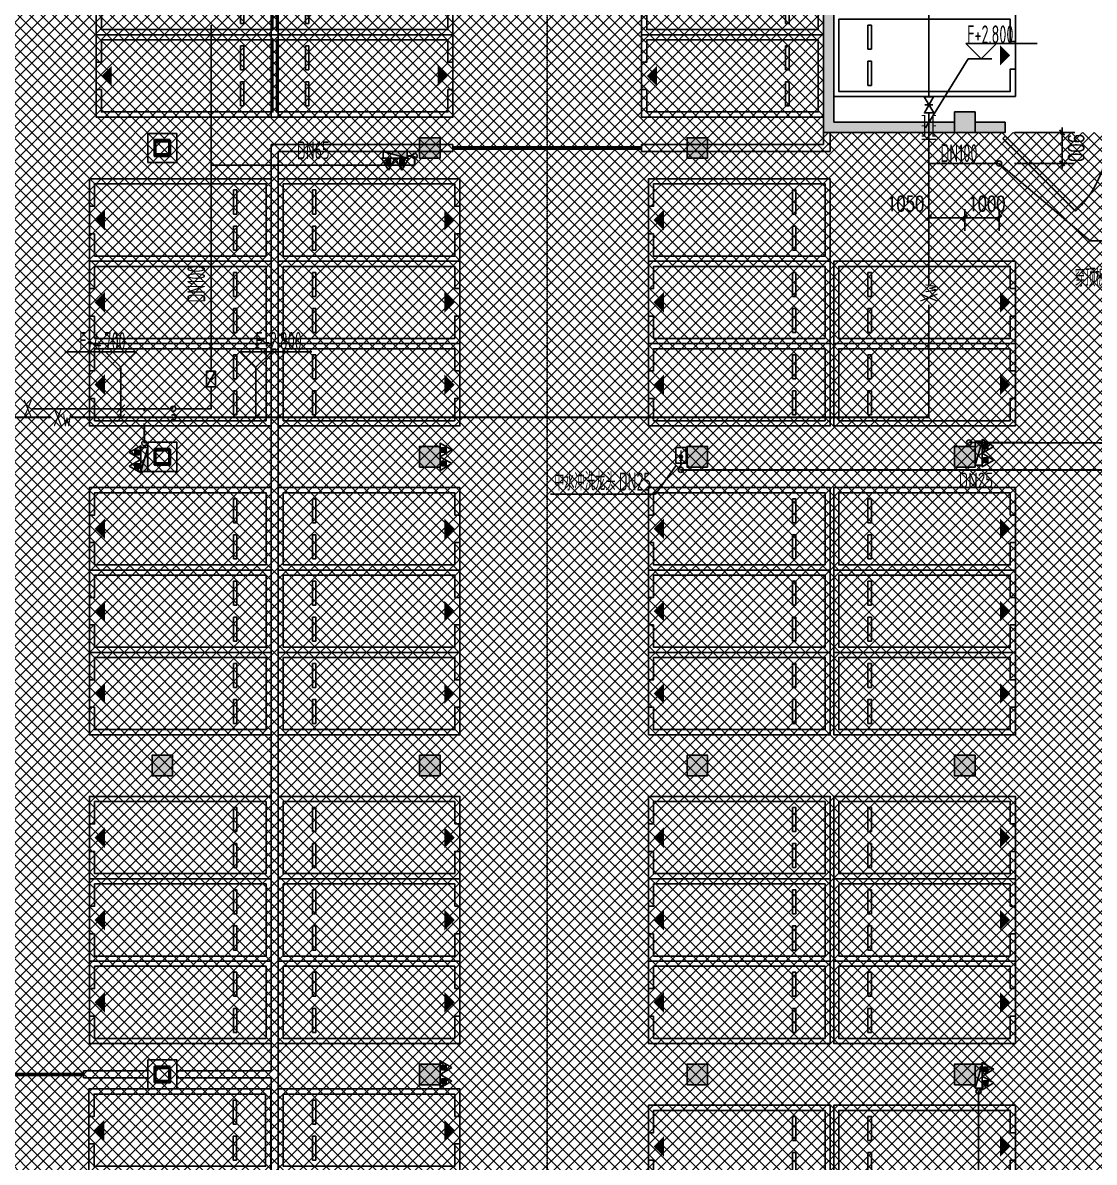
# Model space of a CAD drawing. Extents: x -2120532 to 1934524, y -1331911 to 424203.
# Drawn here: x -17677 to 13563, y -321820 to -288612 of the extents above; entities that cross this region are included whole.
import ezdxf

# ---------------------------------------------------------------- set-up
doc = ezdxf.new("R2010")
doc.units = 0
doc.header["$LTSCALE"] = 10
doc.linetypes.add('__DASH', pattern=[0.35, 0.25, -0.1])
doc.linetypes.add('DASH', pattern=[0.35, 0.25, -0.1])
for name, color, linetype in [('00-停车位', 67, 'Continuous'), ('A-COLUMN', 8, 'Continuous'), ('A-PUB_HATCH', 8, 'Continuous'), ('A-WALL', 2, 'Continuous'), ('AXIS', 3, 'Continuous'), ('DOOR_FIRE', 8, 'Continuous'), ('GPS文字_污水', 7, 'Continuous'), ('PUB_HATCH', 8, 'Continuous'), ('W-DIM_消防', 3, 'Continuous'), ('W-EQUIP_消火栓', 7, 'Continuous'), ('W-EQUIP_灭火器', 7, 'Continuous'), ('W-PIPE-中水', 122, 'Continuous'), ('W-PIPE-消防', 1, 'Continuous'), ('W-PIPE-消防中', 1, 'Continuous'), ('W-TEXT_中水', 7, 'Continuous'), ('W-TEXT_消防', 7, 'Continuous'), ('W-TWT_DIM', 3, 'Continuous'), ('W-TWT_LEAD', 3, 'Continuous'), ('W-TWT_TEXT', 7, 'Continuous'), ('W-VALVE_中水', 7, 'Continuous'), ('W-VALVE_消防', 7, 'Continuous'), ('W-VPIPE-中水', 122, 'Continuous'), ('W-VPIPE-消防', 1, 'Continuous'), ('WINDOW_RF', 8, 'Continuous'), ('画水辅助', 6, 'Continuous'), ('车行线', 4, 'Continuous')]:
    doc.layers.add(name, color=color, linetype=linetype)
doc.layers.add('钢柱', color=51, linetype='Continuous', lineweight=35)
doc.styles.add('8B2_02', font='tssdeng.shx', dxfattribs={"width": 0.6, "bigfont": 'TSSDCHN.shx'})
doc.styles.add('_TCH_DIM_T3', font='SIMPLEX', dxfattribs={"width": 0.705882, "bigfont": 'GBCBIG'})
doc.styles.add('_TWT_PIPEDN', font='TSSDENG', dxfattribs={"width": 0.8, "height": 3.5, "bigfont": 'TSSDCHN'})
doc.styles.get("Standard").update_dxf_attribs({"font": 'TSSDENG.shx', "width": 0.7, "bigfont": 'TSSDCHN.shx'})
doc.styles.add('STANDARD_T3', font='TSSDENG.shx', dxfattribs={"width": 0.56, "bigfont": 'TSSDCHN.shx'})
doc.dimstyles.new('_TCH_ARCH&&150', dxfattribs={"dimtxt": 525, "dimasz": 150, "dimexe": 375, "dimexo": 450, "dimgap": 150, "dimtad": 1, "dimdec": 0, "dimzin": 0, "dimdsep": 46, "dimtxsty": 'STANDARD_T3', "dimblk": 'ARCHTICK', "dimcen": 0.09, "dimclrt": 7, "dimazin": 2, "dimtfac": 1, "dimtdec": 0, "dimtix": 1, "dimtmove": 2, "dimatfit": 3, "dimfxl": 0, "dimtolj": 1, "dimtzin": 0, "dimarcsym": 0})
doc.dimstyles.new('_TWT_ARCH&&150', dxfattribs={"dimtxt": 446.25, "dimasz": 150, "dimexe": 375, "dimexo": 450, "dimgap": 189.375, "dimtad": 1, "dimdec": 0, "dimzin": 0, "dimdsep": 46, "dimtxsty": '_TCH_DIM_T3', "dimblk": 'ARCHTICK', "dimcen": 0.09, "dimclrt": 7, "dimazin": 2, "dimtfac": 1, "dimtdec": 0, "dimtix": 1, "dimtmove": 2, "dimatfit": 3, "dimfxl": 0, "dimtolj": 1, "dimtzin": 0, "dimarcsym": 0})

# ---------------------------------------------------------------- blocks, each defined once
blk = doc.blocks.new('$ATTACHMENT$00000186')
for points, const_width in [([(0, 0), (-273, 0)], 30), ([(-273, 54), (-273, -66)], 15)]:
    blk.add_lwpolyline(points, dxfattribs=dict(const_width=const_width))
at = {"const_width": 62.5}
blk.add_lwpolyline([(-139, 2, -1), (-201, 2, -1)], format="xyb", close=True, dxfattribs=at)
blk = doc.blocks.new('A$C5BDE0F02')
blk.add_lwpolyline([(0, -100), (0, 100), (-300, 100), (-300, -100)], close=True)
at = {"xscale": 0.75, "yscale": -0.75, "zscale": 0.75}
blk.add_blockref('$ATTACHMENT$00000186', (-50, 0), dxfattribs=at)
blk = doc.blocks.new('l99')
at = {"layer": 'W-TWT_TEXT'}
for p, q in [((92541, -196910), (92091, -196460)), ((94175, -196460), (92091, -196460)), ((92541, -196910), (92991, -196460))]:
    blk.add_line(p, q, dxfattribs=at)
blk = doc.blocks.new('4gs')
at = {"layer": 'W-TWT_TEXT', "style": '8B2_02', "width": 0.6}
blk.add_text('F+4.700', height=525, rotation=359.9998, dxfattribs=at).set_placement((-16760, -202342, 8000))
blk = doc.blocks.new('2.8')
at = {"layer": 'W-TWT_TEXT', "style": '8B2_02', "width": 0.6}
blk.add_text('F+2.800', height=525, rotation=89.9998, dxfattribs=at).set_placement((100977, -194305, 5000))
blk = doc.blocks.new('y5')
at = {"layer": 'W-TWT_TEXT', "style": '8B2_02', "width": 0.6}
blk.add_text('F+2.800', height=525, dxfattribs=at).set_placement((7800, -264616, 3000))
blk = doc.blocks.new('车位2400x5300')
at = {"layer": '00-停车位', "color": 251}
for p, q in [((-875, -1000), (-175, -1000)), ((-875, -1100), (-875, -1000)), ((-875, -1100), (-175, -1100)), ((-175, -1100), (-175, -1000)), ((175, -1000), (875, -1000)), ((175, -1100), (175, -1000)), ((175, -1100), (875, -1100)), ((875, -1100), (875, -1000)), ((400, -5300), (-400, -5300))]:
    blk.add_line(p, q, dxfattribs=at)
blk.add_lwpolyline([(400, -5150), (400, -5300), (1200, -5300), (1200, 0), (-1200, 0), (-1200, -5300), (-400, -5300), (-400, -5150), (-1050, -5150), (-1050, -150), (1050, -150), (1050, -5150), (400, -5150)], dxfattribs=at)
blk.add_lwpolyline([(0, -5150, 0, 600, 0), (0, -4850, 600, 600, 0)], format="xyseb", dxfattribs=at)
blk = doc.blocks.new('_ArchTick')
at = {"color": 0, "linetype": 'ByBlock', "const_width": 0.4}
blk.add_lwpolyline([(-0.5, -0.5), (0.5, 0.5)], dxfattribs=at)
blk = doc.blocks.new('*D126')
at = {"layer": 'AXIS', "color": 0, "lineweight": -2, "transparency": 16777216}
for p, q in [((91809, -278102), (95432, -281364)), ((5657, -380508), (95154, -281113)), ((2313, -377497), (5936, -380759))]:
    blk.add_line(p, q, dxfattribs=at)
at = {"layer": 'Defpoints', "color": 0, "transparency": 16777216}
for p in [(91475, -277801), (95154, -281113), (1979, -377196)]:
    blk.add_point(p, dxfattribs=at)
at = {"layer": 'AXIS', "color": 0, "lineweight": -2, "transparency": 16777216, "xscale": 150, "yscale": 150, "zscale": 150}
for p, rotation in [((95154, -281113), 47.99999999999579), ((5657, -380508), 227.9999999999958)]:
    blk.add_blockref('_ArchTick', p, dxfattribs=dict(at, rotation=rotation))
at = {"layer": 'AXIS', "color": 7, "transparency": 16777216, "insert": (50099, -330535), "char_height": 525, "attachment_point": 5, "rotation": 48, "style": 'STANDARD_T3'}
blk.add_mtext('\\A1;133750', dxfattribs=at)
blk = doc.blocks.new('_FZH')
blk.add_lwpolyline([(-0.5, -0.5), (0.5, -0.5), (0.5, 0.5), (-0.5, 0.5)], close=True)
at = {"layer": 'PUB_HATCH'}
blk.add_solid([(-0.5, -0.5), (0.5, -0.5), (-0.5, 0.5), (0.5, 0.5)], dxfattribs=at)
blk = doc.blocks.new('$DorLib2D$00000213')
at = {"color": 0, "linetype": 'DASH', "const_width": 0.02}
blk.add_lwpolyline([(0.5, 0), (-0.5, 0)], dxfattribs=at)
blk = doc.blocks.new('$DorLib2D$00000091')
for p, q in [((-0.5, 0.0417), (-0.1464, 0.3952)), ((-0.1464, 0.3952), (-0.1582, 0.407)), ((0.1464, 0.3952), (0.1582, 0.407)), ((0.5, 0.0417), (0.1464, 0.3952)), ((-0.5, 0.0417), (-0.5118, 0.0535)), ((0.5, 0.0417), (0.5118, 0.0535))]:
    blk.add_line(p, q)
at = {"const_width": 0.00833}
for points in [[(-0.5118, 0.0535), (-0.1582, 0.407)], [(0.5118, 0.0535), (0.1582, 0.407)]]:
    blk.add_lwpolyline(points, dxfattribs=at)
for centre, start, end in [((-0.5, 0.0417), 0, 45), ((0.5, 0.0417), 135, 180)]:
    blk.add_arc(centre, 0.5, start, end)
blk = doc.blocks.new('*D315')
at = {"layer": 'Defpoints', "color": 0, "transparency": 16777216}
for p in [(10791, -291812), (12625, -291812), (10791, -292712)]:
    blk.add_point(p, dxfattribs=at)
at = {"layer": 'W-TWT_DIM', "color": 0, "lineweight": -2, "transparency": 16777216}
for p, q in [((11241, -291812), (13000, -291812)), ((12625, -291812), (12625, -291662)), ((12625, -292712), (12625, -291812)), ((11241, -292712), (13000, -292712)), ((12625, -292712), (12625, -292862))]:
    blk.add_line(p, q, dxfattribs=at)
at = {"layer": 'W-TWT_DIM', "color": 0, "lineweight": -2, "transparency": 16777216, "xscale": 150, "yscale": 150, "zscale": 150}
for p, rotation in [((12625, -291812), 270.0050825006131), ((12625, -292712), 90.00508250061303)]:
    blk.add_blockref('_ArchTick', p, dxfattribs=dict(at, rotation=rotation))
at = {"layer": 'W-TWT_DIM', "color": 7, "transparency": 16777216, "insert": (13038, -292262), "char_height": 446.2, "attachment_point": 5, "rotation": 270.0051, "style": '_TCH_DIM_T3'}
blk.add_mtext('\\A1;900', dxfattribs=at)
blk = doc.blocks.new('*D349')
at = {"layer": 'Defpoints', "color": 0, "transparency": 16777216}
for p in [(8742, -293592), (9791, -293592), (9791, -294296)]:
    blk.add_point(p, dxfattribs=at)
at = {"layer": 'W-TWT_DIM', "color": 0, "lineweight": -2, "transparency": 16777216}
for p, q in [((8742, -294042), (8742, -294671)), ((9791, -294042), (9791, -294671)), ((8742, -294296), (9791, -294296))]:
    blk.add_line(p, q, dxfattribs=at)
at = {"layer": 'W-TWT_DIM', "color": 0, "lineweight": -2, "transparency": 16777216, "xscale": 150, "yscale": 150, "zscale": 150, "rotation": 180}
blk.add_blockref('_ArchTick', (8742, -294296), dxfattribs=at)
at = {"layer": 'W-TWT_DIM', "color": 0, "lineweight": -2, "transparency": 16777216, "xscale": 150, "yscale": 150, "zscale": 150}
blk.add_blockref('_ArchTick', (9791, -294296), dxfattribs=at)
at = {"layer": 'W-TWT_DIM', "color": 7, "transparency": 16777216, "insert": (8067, -293884), "char_height": 446.2, "attachment_point": 5, "style": '_TCH_DIM_T3'}
blk.add_mtext('\\A1;1050', dxfattribs=at)
blk = doc.blocks.new('*D350')
at = {"layer": 'Defpoints', "color": 0, "transparency": 16777216}
for p in [(9791, -293592), (10791, -293592), (10791, -294296)]:
    blk.add_point(p, dxfattribs=at)
at = {"layer": 'W-TWT_DIM', "color": 0, "lineweight": -2, "transparency": 16777216}
for p, q in [((9791, -294042), (9791, -294671)), ((10791, -294042), (10791, -294671)), ((9791, -294296), (10791, -294296))]:
    blk.add_line(p, q, dxfattribs=at)
at = {"layer": 'W-TWT_DIM', "color": 0, "lineweight": -2, "transparency": 16777216, "xscale": 150, "yscale": 150, "zscale": 150, "rotation": 180}
blk.add_blockref('_ArchTick', (9791, -294296), dxfattribs=at)
at = {"layer": 'W-TWT_DIM', "color": 0, "lineweight": -2, "transparency": 16777216, "xscale": 150, "yscale": 150, "zscale": 150}
blk.add_blockref('_ArchTick', (10791, -294296), dxfattribs=at)
at = {"layer": 'W-TWT_DIM', "color": 7, "transparency": 16777216, "insert": (10435, -293884), "char_height": 446.2, "attachment_point": 5, "style": '_TCH_DIM_T3'}
blk.add_mtext('\\A1;1000', dxfattribs=at)
blk = doc.blocks.new('$TwtSys$00000434')
for p, q in [((-0.5, 0.5), (-0.5, -0.5)), ((-0.5, -0.5), (0.5, 0.5)), ((0.5, 0.5), (-0.5, 0.5)), ((0.5, -0.5), (0.5, 0.5)), ((-0.5, -0.5), (0.5, -0.5))]:
    blk.add_line(p, q)
blk.add_solid([(0.5, -0.5), (0.5, 0.5), (-0.5, -0.5)])
blk = doc.blocks.new('$VALVE$00000316')
for p, q in [((-125, 72), (125, -72)), ((-125, 72), (-125, -72)), ((-125, 72), (125, 72)), ((125, 72), (125, -72)), ((-125, -72), (125, -72))]:
    blk.add_line(p, q)
at = {"const_width": 21.1}
blk.add_lwpolyline([(-11, 0, 1), (11, 0, 1)], format="xyb", close=True, dxfattribs=at)
for p in [(-125, 0), (125, 0)]:
    blk.add_point(p)
at = {"color": 7, "flags": 9}
for tag in ['XSIZE', 'YSIZE']:
    blk.add_attdef(tag, (0, 0), '', height=0.5, dxfattribs=at)
blk = doc.blocks.new('$TwtSys$00000546')
h = blk.add_hatch()
h.set_pattern_fill('ANSI31', color=256, scale=200, style=0)
h.set_pattern_definition([(45, (-38543.802, -6670.83), (-17.67767, 17.67767), [])])
h.paths.add_polyline_path([(-65, 174), (65, 174), (65, 44), (-65, 44)])
for points in [[(0, 344), (-198, 0), (198, 0)], [(-65, 174), (65, 174), (65, 44), (-65, 44)]]:
    blk.add_lwpolyline(points, close=True)
blk = doc.blocks.new('$VALVE$00000549')
at = {"const_width": 30}
for points in [[(-290, -176), (-290, 176)], [(40, 101), (-210, 101), (-210, 176)], [(40, 101), (40, 176)], [(40, 101), (290, 101), (290, 176)], [(-210, -174), (-210, -99), (40, -99)], [(40, -174), (40, -99)], [(290, -174), (290, -99), (40, -99)]]:
    blk.add_lwpolyline(points, dxfattribs=at)
blk = doc.blocks.new('$VALVE$00000296')
for points in [[(-125, 72), (-125, -72), (125, 72), (125, -72), (-125, 72)], [(0, 60), (0, -64)]]:
    blk.add_lwpolyline(points)
for p in [(-125, 0), (125, 0)]:
    blk.add_point(p)
blk = doc.blocks.new('$VALVE_U$00000018')
at = {"const_width": 30, "elevation": 1500}
blk.add_lwpolyline([(111, 1), (-111, -1)], dxfattribs=at)
for p in [(-2, 225, -1500), (2, -225, -1500)]:
    blk.add_point(p)
at = {"xscale": 1.8, "yscale": 1.8, "zscale": 1.8, "rotation": 270.3835531612783}
blk.add_blockref('$VALVE$00000296', (0, 0), dxfattribs=at)
blk = doc.blocks.new('A$C1C3C0163')
h = blk.add_hatch()
h.set_pattern_fill('ANSI37', color=8, scale=150)
h.set_pattern_definition([(45, (-601697.23, -233886.27), (-168.3798, 168.3798), []), (135, (-601697.23, -233886.27), (-168.3798, -168.3798), [])])
h.paths.add_polyline_path([(-80300, 5300), (-80300, -9000), (-62000, -9000), (-62000, -64625), (-76750, -64625), (-76750, -62675), (-73875, -62675), (-73775, -57275), (-100380, -57275), (-100572, -124002), (-71150, -123999), (-71150, -126437), (-63509, -133383), (-65550, -135650), (-61611, -139196), (-83885, -163934), (-83885, -174096), (-119589, -213750), (-196450, -213750), (-196450, -207800), (-209700, -193450), (-209700, -169150), (-201700, -169149), (-201700, 5300), (-192675, 5300)])

msp = doc.modelspace()

# ---------------------------------------------------------------- hatches: boundary and pattern name
at = {"layer": 'A-PUB_HATCH'}
msp.add_hatch(color=8, dxfattribs=at).paths.add_polyline_path([(5966.4, -291512.2), (5966.4, -257660.4), (5666.4, -257660.4), (5666.4, -291812.2)])
at = {"layer": 'PUB_HATCH'}
for points in [[(9791.4, -291810.4), (9491.4, -291810.4), (9491.4, -291511.9), (5966.4, -291512.2), (5666.4, -291812.2), (9791.4, -291811.8)], [(10091.4, -291511.8), (10091.4, -291810.4), (9791.4, -291810.4), (9791.4, -291811.8), (10966.4, -291811.7), (10966.4, -291511.7)]]:
    msp.add_hatch(color=8, dxfattribs=at).paths.add_polyline_path(points)
at = {"layer": 'W-PIPE-消防'}
for points in [[(-12186.6, -299860.4), (-12160.3, -299860.4), (-12160.3, -299886.7)], [(-12186.6, -299860.4), (-12186.6, -299886.7), (-12160.3, -299886.7)]]:
    msp.add_hatch(color=256, dxfattribs=at).paths.add_polyline_path(points)

# ---------------------------------------------------------------- linework, layer by layer
at = {"layer": 'A-COLUMN', "color": 8}
for p, q in [((-13183.6, -291835.4), (-14033.6, -291835.4)), ((-14033.6, -291835.4), (-14033.6, -292685.4)), ((-13183.6, -292685.4), (-13183.6, -291835.4)), ((-14033.6, -292685.4), (-13183.6, -292685.4)), ((-13183.6, -300835.4), (-14033.6, -300835.4)), ((-14033.6, -300835.4), (-14033.6, -301685.4)), ((-13183.6, -301685.4), (-13183.6, -300835.4)), ((-14033.6, -301685.4), (-13183.6, -301685.4)), ((-13183.6, -318835.4), (-14033.6, -318835.4)), ((-14033.6, -318835.4), (-14033.6, -319685.4)), ((-13183.6, -318835.4), (-14033.6, -318835.4)), ((-14033.6, -318835.4), (-14033.6, -319685.4)), ((-13183.6, -319685.4), (-13183.6, -318835.4)), ((-13183.6, -319685.4), (-13183.6, -318835.4)), ((-14033.6, -319685.4), (-13183.6, -319685.4)), ((-14033.6, -319685.4), (-13183.6, -319685.4))]:
    msp.add_line(p, q, dxfattribs=at)
at = {"layer": 'A-WALL', "color": 8}
for p, q in [((5666.4, -257660.4), (5666.4, -291812.2)), ((5966.4, -291512.2), (5966.4, -257660.4)), ((9491.4, -291511.9), (5966.4, -291512.2)), ((10966.4, -291511.7), (10091.4, -291511.8)), ((10966.4, -291811.7), (10966.4, -291511.7)), ((9791.4, -291811.8), (5666.4, -291812.2)), ((5666.4, -291812.2), (5666.4, -292160.4)), ((5866.4, -291812.2), (5666.4, -291812.2)), ((5866.4, -291812.2), (5866.4, -292360.4)), ((9791.4, -291811.8), (10966.4, -291811.7)), ((-10433.6, -292160.4), (-10433.6, -319160.4)), ((-5133.6, -292160.4), (-10433.6, -292160.4)), ((-5133.6, -292360.4), (-5133.6, -292160.4)), ((5666.4, -292160.4), (366.4, -292160.4)), ((366.4, -292160.4), (366.4, -292360.4)), ((-10233.6, -292360.4), (-10233.6, -319260.4)), ((-10233.6, -292360.4), (-5133.6, -292360.4)), ((366.4, -292360.4), (5866.4, -292360.4)), ((-14033.6, -319160.4), (-15908.6, -319160.4)), ((-15908.6, -319160.4), (-15908.6, -319360.4)), ((-15908.6, -319360.4), (-14033.6, -319360.4)), ((-13183.6, -319160.4), (-10433.6, -319160.4)), ((-13183.6, -319360.4), (-10433.6, -319360.4)), ((-10433.6, -319360.4), (-10433.6, -328360.4)), ((-10233.6, -319260.4), (-10233.6, -328160.4))]:
    msp.add_line(p, q, dxfattribs=at)
at = {"layer": 'GPS文字_污水'}
for p, q in [((8648.4, -291673.7, 3000), (9889.2, -289662.3, 6000)), ((-14815.2, -298654.1, -3000), (-14815.2, -300126.6, -3000)), ((-10880.1, -298654.1, -3000), (-10880.1, -300126.6, -3000)), ((-14700.2, -299748), (-14930.3, -299972.8)), ((-14700.2, -300014.2, -5000), (-14930.3, -300239, -5000)), ((-10765.1, -300014.2, -5000), (-10995.1, -300239, -5000))]:
    msp.add_line(p, q, dxfattribs=at)
at = {"layer": 'W-DIM_消防'}
for p, q in [((10790.9, -292712.2), (13444.4, -294968.1)), ((13444.4, -294968.1), (16514, -294968.1))]:
    msp.add_line(p, q, dxfattribs=at)
at = {"layer": 'W-PIPE-中水', "ltscale": 1.5, "const_width": 52.5}
for points in [[(-6865.7, -300346), (-6865.7, -300360.4)], [(1511.8, -301569.2), (1511.8, -301260.4)], [(1511.8, -301644.2), (18713.3, -301644.2)]]:
    msp.add_lwpolyline(points, dxfattribs=at)
at = {"layer": 'W-PIPE-消防', "ltscale": 1.5, "const_width": 52.5}
for points in [[(-12186.6, -291375.5), (-12186.6, -288673.6)], [(-12186.6, -292493.1), (-12186.6, -291375.5)], [(-12186.6, -298769), (-12186.6, -292493.1)], [(-6326.6, -292493.1), (-6469.8, -292493.1)], [(-6251.6, -292760.3), (-6251.6, -292493.1)], [(-6251.6, -292760.3), (-12186.6, -292760.3)], [(-12186.6, -299860.4), (-12186.6, -299218.3)], [(-14378.2, -299860.4), (-17422.4, -299860.4)], [(-13291.4, -299860.4), (-14378.2, -299860.4)], [(-14134.7, -299934.2), (-14134.7, -299860.4)], [(-12186.6, -299860.4), (-13216.4, -299860.4)], [(-14134.7, -300864.2), (-14134.7, -300286.7)], [(9915.1, -300845.3), (19066.1, -300873.6)], [(-14134.7, -300939.2), (-14134.7, -300985.4)], [(10190, -319681.7), (10190, -319660.4)], [(10190, -319756.7), (10190, -329010.8)]]:
    msp.add_lwpolyline(points, dxfattribs=at)
at = {"layer": 'W-PIPE-消防中', "color": 5, "ltscale": 1.5, "const_width": 52.5}
for points in [[(8741.6, -290766), (8741.6, -277015)], [(8741.6, -296245.1), (8741.6, -291240.3)], [(10717.5, -292712.2), (8741.6, -292712.2)], [(8741.6, -300110.4), (8741.6, -296831.2)], [(-16867.7, -300110.4), (-27232.8, -300110.4)], [(-13291.4, -300110.4), (-16281.5, -300110.4)], [(8741.6, -300110.4), (-13216.4, -300110.4)]]:
    msp.add_lwpolyline(points, dxfattribs=at)
at = {"layer": 'W-PIPE-消防中'}
msp.add_circle((10790.9, -292712.2), 75, dxfattribs=at)
at = {"layer": 'W-PIPE-消防中', "color": 5}
msp.add_arc((-13291.4, -300110.4), 75, 225, 135, dxfattribs=at)
at = {"layer": 'W-TWT_LEAD'}
for p, q in [((1363.3, -301526.5), (773.7, -302349.3)), ((773.7, -302349.3), (-2295, -302349.3))]:
    msp.add_line(p, q, dxfattribs=at)
at = {"layer": 'W-TWT_TEXT'}
msp.add_line((9889.2, -289662.3, 6000), (10574.3, -289662.3, 6000), dxfattribs=at)
at = {"layer": 'W-VPIPE-中水'}
msp.add_circle((1511.8, -301644.2), 75, dxfattribs=at)
at = {"layer": 'W-VPIPE-消防'}
for centre in [(-6251.6, -292493.1), (-13291.4, -299860.4), (-14134.7, -300864.2), (9915.1, -300845.3), (10190, -319756.7)]:
    msp.add_circle(centre, 75, dxfattribs=at)
at = {"layer": '车行线', "color": 8, "linetype": '__DASH', "ltscale": 1.5}
msp.add_lwpolyline([(-2383.6, -355528.5), (-2383.6, -174472.9)], dxfattribs=at)
at = {"layer": '钢柱', "color": 8, "lineweight": 35}
for points in [[(-13383.6, -292035.4), (-13833.6, -292035.4), (-13833.6, -292485.4), (-13383.6, -292485.4)], [(-13413.6, -292455.4), (-13803.6, -292455.4), (-13803.6, -292065.4), (-13413.6, -292065.4)], [(-13383.6, -301035.4), (-13833.6, -301035.4), (-13833.6, -301485.4), (-13383.6, -301485.4)], [(-13413.6, -301455.4), (-13803.6, -301455.4), (-13803.6, -301065.4), (-13413.6, -301065.4)], [(-13383.6, -319035.4), (-13833.6, -319035.4), (-13833.6, -319485.4), (-13383.6, -319485.4)], [(-13413.6, -319455.4), (-13803.6, -319455.4), (-13803.6, -319065.4), (-13413.6, -319065.4)]]:
    msp.add_lwpolyline(points, close=True, dxfattribs=at)

# ---------------------------------------------------------------- block references
at = {"layer": '00-停车位', "color": 8}
for p, rotation in [((-10233.6, -287760.4), 270), ((-10433.6, -287760.4), 90), ((5666.4, -287760.4), 270), ((5966.4, -289560.4), 90), ((-10233.6, -290160.4), 270), ((-10433.6, -290160.4), 90), ((5666.4, -290160.4), 270), ((-10433.6, -294360.4), 270), ((-10233.6, -294360.4), 90), ((5866.4, -294360.4), 270), ((-10433.6, -296760.4), 270), ((-10233.6, -296760.4), 90), ((5866.4, -296760.4), 270), ((5966.4, -296760.4), 90), ((-10433.6, -299160.4), 270), ((-10233.6, -299160.4), 90), ((5866.4, -299160.4), 270), ((5966.4, -299160.4), 90), ((-10433.6, -303360.4), 270), ((-10233.6, -303360.4), 90), ((5866.4, -303360.4), 270), ((5966.4, -303360.4), 90), ((-10433.6, -305760.4), 270), ((-10233.6, -305760.4), 90), ((5866.4, -305760.4), 270), ((5966.4, -305760.4), 90), ((-10433.6, -308160.4), 270), ((-10233.6, -308160.4), 90), ((5866.4, -308160.4), 270), ((5966.4, -308160.4), 90), ((-10433.6, -312360.4), 270), ((-10233.6, -312360.4), 90), ((5866.4, -312360.4), 270), ((5966.4, -312360.4), 90), ((-10433.6, -314760.4), 270), ((-10233.6, -314760.4), 90), ((5866.4, -314760.4), 270), ((5966.4, -314760.4), 90), ((-10433.6, -317160.4), 270), ((-10233.6, -317160.4), 90), ((5866.4, -317160.4), 270), ((5966.4, -317160.4), 90), ((-10446.8, -320885.4), 270), ((-10233.6, -320885.4), 90), ((5866.4, -321360.4), 270), ((5966.4, -321360.4), 90)]:
    msp.add_blockref('车位2400x5300', p, dxfattribs=dict(at, rotation=rotation))
at = {"layer": 'A-COLUMN', "color": 8, "xscale": 600, "yscale": 600, "zscale": 600, "rotation": 90}
for p in [(9791.4, -291510.4), (-5808.6, -292260.4), (1991.4, -292260.4), (-5808.6, -301260.4), (1991.4, -301260.4), (9791.4, -301260.4), (-13608.6, -310260.4), (-5808.6, -310260.4), (1991.4, -310260.4), (9791.4, -310260.4), (-5808.6, -319260.4), (1991.4, -319260.4), (9791.4, -319260.4)]:
    msp.add_blockref('_FZH', p, dxfattribs=at)
at = {"layer": 'DOOR_FIRE', "color": 8, "xscale": 5500, "yscale": 5500, "zscale": 200}
for p, rotation in [((-2383.6, -292260.4), 359.9999999895497), ((-18658.6, -319260.4), 359.9999999895498)]:
    msp.add_blockref('$DorLib2D$00000213', p, dxfattribs=dict(at, rotation=rotation))
at = {"layer": 'W-EQUIP_消火栓', "xscale": 700, "yscale": -200, "zscale": 700}
for p, rotation in [((-6819.8, -292459.5), 359.9999999999923), ((10191.4, -301157), 89.99999999999235), ((-14133.6, -301335.4), 269.9999999999923), ((10191.4, -319310.4), 89.99999999999235)]:
    msp.add_blockref('$TwtSys$00000434', p, dxfattribs=dict(at, rotation=rotation))
at = {"layer": 'W-EQUIP_灭火器'}
for p, rotation in [((-7018.2, -292559.5), 179.9999999999923), ((-6621.4, -292559.5), 179.9999999999923), ((10291.4, -300958.6), 269.9999999999923), ((-5508.6, -301062), 269.9999999999923), ((10291.4, -301355.4), 269.9999999999923), ((-5508.6, -301458.8), 269.9999999999923), ((-5508.6, -319062), 269.9999999999923), ((10291.4, -319112), 269.9999999999923), ((-5508.6, -319458.8), 269.9999999999923), ((10291.4, -319508.8), 269.9999999999923)]:
    msp.add_blockref('$TwtSys$00000546', p, dxfattribs=dict(at, rotation=rotation))
at = {"layer": 'W-EQUIP_灭火器', "yscale": -1, "rotation": 269.9999999999924}
for p in [(-14233.6, -301137), (-14233.6, -301533.8)]:
    msp.add_blockref('$TwtSys$00000546', p, dxfattribs=at)
at = {"layer": 'W-VALVE_中水', "xscale": 1.05, "yscale": 1.05, "zscale": 1.05}
msp.add_blockref('$VALVE_U$00000018', (8744.8, -291003.2), dxfattribs=at)
at = {"layer": 'W-VALVE_中水'}
for name, p, xscale, yscale, zscale, rotation in [('$VALVE$00000549', (8741.6, -291662), 1.2, 1.2, 1.2, 90), ('A$C5BDE0F02', (1513.3, -300994.2), -1.5, 1.5, 1.5, 270.0679811901022)]:
    msp.add_blockref(name, p, dxfattribs=dict(at, xscale=xscale, yscale=yscale, zscale=zscale, rotation=rotation))
at = {"layer": 'W-VALVE_消防', "xscale": 1.8, "yscale": 1.8, "zscale": 1.8, "rotation": 90}
msp.add_blockref('$VALVE$00000316', (-12186.6, -298993.7), dxfattribs=at)
at = {"layer": 'WINDOW_RF', "color": 8, "xscale": 6000, "yscale": 6000, "zscale": 300, "rotation": 180.0050825006123}
msp.add_blockref('$DorLib2D$00000091', (13966.4, -291661.5), dxfattribs=at)
at = {"layer": '画水辅助'}
for name, p in [('A$C1C3C0163', (106241.4, -167810.4)), ('y5', (2055.9, -24596.7)), ('l99', (-82272.4, -92751.9, 6000)), ('4gs', (726, -95808.7, -3000)), ('l99', (-103420.7, -101743.7, -3000))]:
    msp.add_blockref(name, p, dxfattribs=at)
at = {"layer": '画水辅助', "rotation": 270}
msp.add_blockref('2.8', (183410, -197169.8), dxfattribs=at)
at = {"layer": '画水辅助', "xscale": -1}
msp.add_blockref('l99', (77725.4, -101743.7, -3000), dxfattribs=at)

# ---------------------------------------------------------------- texts
at = {"layer": 'W-DIM_消防', "color": 7, "style": '8B2_02', "width": 0.6}
msp.add_text('穿顶板处设刚性防水套管', height=525, dxfattribs=at).set_placement((12998.5, -296303.9))
at = {"layer": 'W-TEXT_中水', "style": '_TWT_PIPEDN', "width": 0.752941}
msp.add_text('DN25', height=446.25, dxfattribs=at).set_placement((9615, -302167.3))
at = {"layer": 'W-TEXT_消防', "style": '8B2_02', "width": 0.6}
for s, p in [('DN65', (-9685.5, -292588.3)), ('DN100', (9079.9, -292674.7, -3000)), ('X', (-17667.1, -300122.9)), ('Xw', (-16792.7, -300372.9))]:
    msp.add_text(s, height=525, dxfattribs=at).set_placement(p)
for s, p in [('DN100', (-12358.5, -296764.3)), ('Xw', (9004.1, -296756.2))]:
    msp.add_text(s, height=525, rotation=90, dxfattribs=at).set_placement(p)
at = {"layer": 'W-TWT_LEAD', "color": 7, "style": '8B2_02', "width": 0.6}
for s, p in [('中水冲洗龙头', (-2190, -302244.3)), ('DN25', (-300, -302244.3))]:
    msp.add_text(s, height=525, dxfattribs=at).set_placement(p)

# ---------------------------------------------------------------- dimensions: what is measured, and where the dimension line sits
at = {"layer": 'AXIS', "color": 8}
dim = msp.add_aligned_dim(p1=(1978.9, -377196.2), p2=(91475.1, -277800.6), distance=-4950, dimstyle='_TCH_ARCH&&150', dxfattribs=at)
dim.commit()
dim.dimension.update_dxf_attribs({"geometry": '*D126', "text_midpoint": (50099, -330534.6)})
at = {"layer": 'W-TWT_DIM'}
dim = msp.add_aligned_dim(p1=(10790.8999, -292712.1855), p2=(10790.82, -291811.7483), distance=-1834.4542, dimstyle='_TWT_ARCH&&150', dxfattribs=at)
dim.commit()
dim.dimension.update_dxf_attribs({"geometry": '*D315', "text_midpoint": (13037.8141, -292261.7676)})
for base, p1, p2, picture, middle in [((9791.4, -294296), (8741.6, -293592.5), (9791.4, -293592.5), '*D349', (8066.6, -293883.5)), ((10790.8999, -294296.0309), (9791.3865, -293592.4873), (10790.8999, -293592.4873), '*D350', (10434.6246, -293883.5309))]:
    dim = msp.add_linear_dim(base=base, p1=p1, p2=p2, angle=0, dimstyle='_TWT_ARCH&&150', dxfattribs=at)
    dim.commit()
    dim.dimension.update_dxf_attribs({"geometry": picture, "text_midpoint": middle, "dimtype": 129})

doc.saveas('drawing.dxf')
